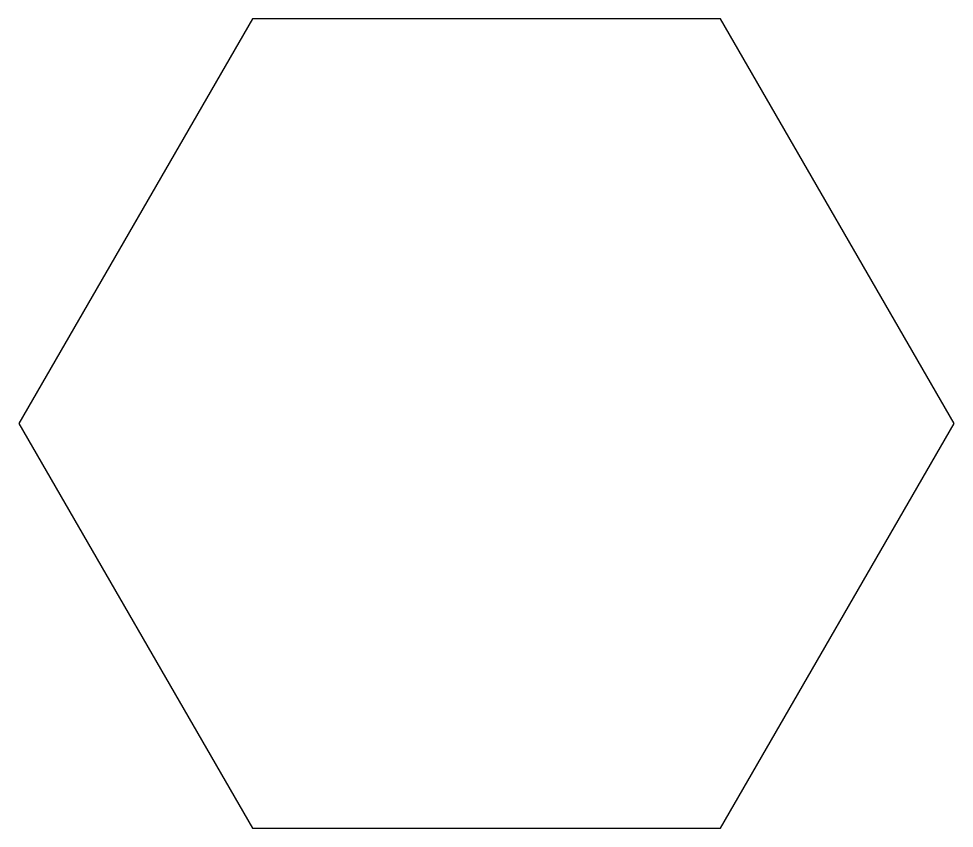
# Model space of a CAD drawing. Header units: metres. Extents: x -20 to 20, y -17.3 to 17.3.
import ezdxf

# ---------------------------------------------------------------- set-up
doc = ezdxf.new("R2010")
doc.units = ezdxf.units.M

msp = doc.modelspace()

# ---------------------------------------------------------------- linework, layer by layer
for p, q in [((-10, 17.3205), (-20, 0)), ((10, 17.3205), (-10, 17.3205)), ((20, 0), (10, 17.3205)), ((-20, 0), (-10, -17.3205)), ((10, -17.3205), (20, 0)), ((-10, -17.3205), (10, -17.3205))]:
    msp.add_line(p, q)

doc.saveas('drawing.dxf')
